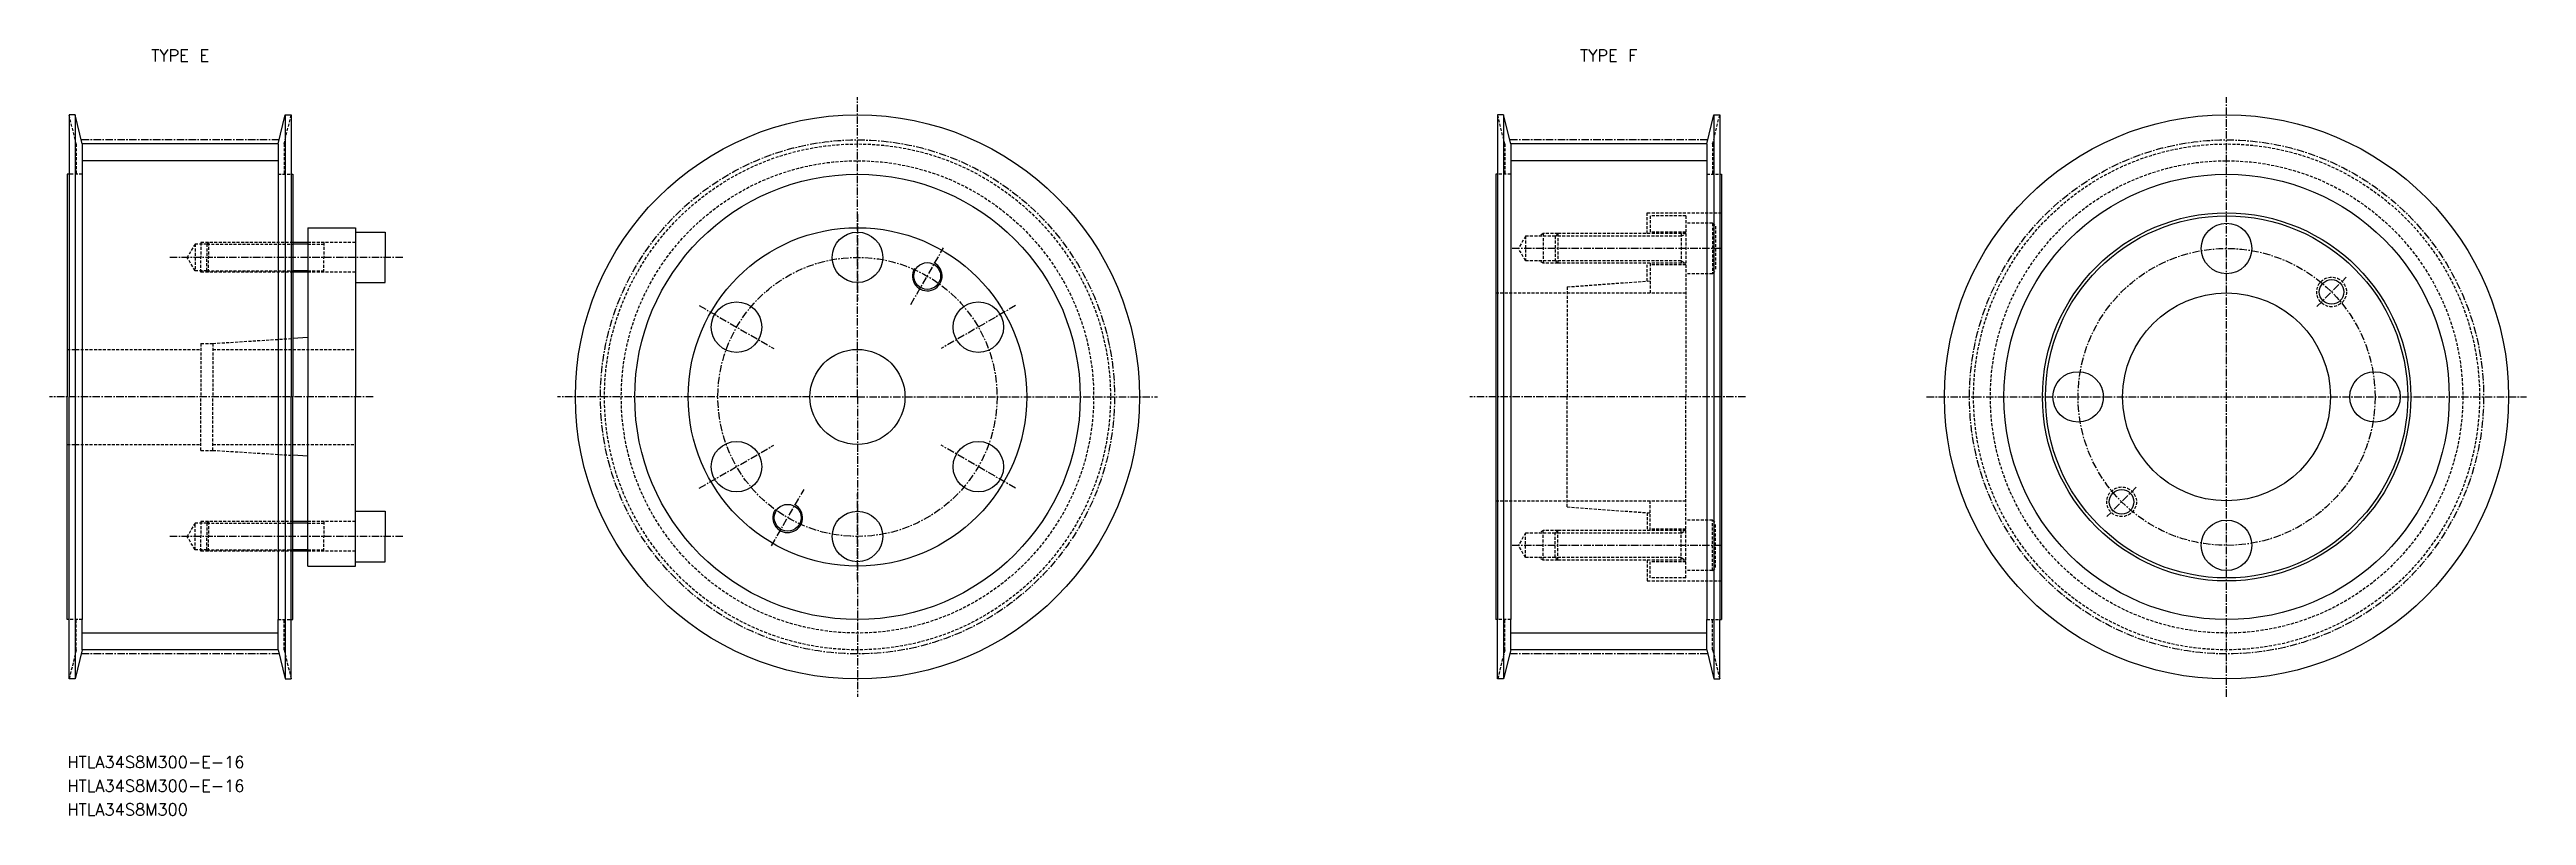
# Model space of a CAD drawing. Extents: x 6225 to 6643, y 14958 to 15087.
import ezdxf
from ezdxf.enums import TextEntityAlignment as Align

# ---------------------------------------------------------------- set-up
doc = ezdxf.new("R2010")
doc.units = 0
doc.linetypes.add('CENTER', pattern=[2, 1.25, -0.25, 0.25, -0.25])
doc.linetypes.add('DASHED', pattern=[0.75, 0.5, -0.25])
doc.layers.get('0').update_dxf_attribs({"linetype": 'CONTINUOUS'})
doc.layers.add('CENTER', color=1, linetype='CENTER')
doc.styles.add('MISUMI', font='txt.shx')

msp = doc.modelspace()

# ---------------------------------------------------------------- linework, layer by layer
at = {"color": 7, "linetype": 'CONTINUOUS'}
for p, q in [((6228.74, 15075.63), (6228.74, 15065.63)), ((6229.74, 15075.63), (6228.74, 15075.63)), ((6229.74, 15075.63), (6229.74, 14980.63)), ((6230.94, 15070.74), (6229.74, 15075.63)), ((6263.94, 15070.74), (6265.14, 15075.63)), ((6265.14, 15075.63), (6265.14, 14980.63)), ((6265.14, 15075.63), (6266.14, 15075.63)), ((6266.14, 15075.63), (6266.14, 15065.63)), ((6469.29, 15075.63), (6469.29, 15065.63)), ((6470.29, 15075.63), (6469.29, 15075.63)), ((6470.29, 15075.63), (6470.29, 14980.63)), ((6471.49, 15070.74), (6470.29, 15075.63)), ((6504.49, 15070.74), (6505.69, 15075.63)), ((6505.69, 15075.63), (6505.69, 14980.63)), ((6505.69, 15075.63), (6506.69, 15075.63)), ((6506.69, 15075.63), (6506.69, 15065.63)), ((6263.94, 15070.74), (6230.94, 15070.74)), ((6230.94, 15070.74), (6230.94, 15065.63)), ((6263.94, 15070.74), (6263.94, 15065.63)), ((6504.49, 15070.74), (6471.49, 15070.74)), ((6471.49, 15070.74), (6471.49, 15065.63)), ((6504.49, 15070.74), (6504.49, 15065.63)), ((6228.44, 15065.63), (6228.44, 15028.13)), ((6228.74, 15065.63), (6228.44, 15065.63)), ((6228.74, 15065.63), (6228.74, 15028.13)), ((6230.94, 15065.63), (6230.94, 14990.63)), ((6263.94, 15065.63), (6263.94, 14990.63)), ((6266.14, 15065.63), (6266.14, 15028.13)), ((6266.14, 15065.63), (6266.44, 15065.63)), ((6266.44, 15065.63), (6266.44, 15054.13)), ((6468.99, 15065.63), (6468.99, 14990.63)), ((6469.29, 15065.63), (6468.99, 15065.63)), ((6469.29, 15065.63), (6469.29, 14990.63)), ((6471.49, 15065.63), (6471.49, 14990.63)), ((6504.49, 15065.63), (6504.49, 14990.63)), ((6506.69, 15065.63), (6506.69, 14990.63)), ((6506.69, 15065.63), (6506.99, 15065.63)), ((6506.99, 15065.63), (6506.99, 14990.63)), ((6266.44, 15054.13), (6266.44, 15049.13)), ((6268.94, 15054.13), (6266.44, 15054.13)), ((6268.94, 15056.63), (6276.94, 15056.63)), ((6268.94, 15056.63), (6268.94, 15054.13)), ((6268.94, 15054.13), (6268.94, 15049.13)), ((6276.94, 15056.63), (6276.94, 15055.88)), ((6276.94, 15055.88), (6281.94, 15055.88)), ((6276.94, 15055.88), (6276.94, 15047.38)), ((6281.94, 15055.88), (6281.94, 15051.63)), ((6266.44, 15049.13), (6266.44, 15037.98)), ((6268.94, 15049.13), (6266.44, 15049.13)), ((6268.94, 15049.13), (6268.94, 15038.13)), ((6281.94, 15047.38), (6281.94, 15051.63)), ((6276.94, 15047.38), (6276.94, 15028.13)), ((6276.94, 15047.38), (6281.94, 15047.38)), ((6268.94, 15038.13), (6266.44, 15037.98)), ((6266.44, 15037.98), (6266.44, 15028.13)), ((6268.94, 15038.13), (6268.94, 15028.13)), ((6228.44, 14990.63), (6228.44, 15028.13)), ((6228.74, 14990.63), (6228.74, 15028.13)), ((6266.14, 14990.63), (6266.14, 15028.13)), ((6266.44, 15018.29), (6266.44, 15028.13)), ((6268.94, 15018.13), (6268.94, 15028.13)), ((6276.94, 15008.88), (6276.94, 15028.13)), ((6266.44, 15007.13), (6266.44, 15018.29)), ((6268.94, 15018.13), (6266.44, 15018.29)), ((6268.94, 15007.13), (6268.94, 15018.13)), ((6266.44, 15002.13), (6266.44, 15007.13)), ((6268.94, 15007.13), (6266.44, 15007.13)), ((6268.94, 15002.13), (6268.94, 15007.13)), ((6276.94, 15008.88), (6281.94, 15008.88)), ((6276.94, 15000.38), (6276.94, 15008.88)), ((6281.94, 15008.88), (6281.94, 15004.63)), ((6281.94, 15000.38), (6281.94, 15004.63)), ((6266.44, 14990.63), (6266.44, 15002.13)), ((6268.94, 15002.13), (6266.44, 15002.13)), ((6268.94, 14999.63), (6268.94, 15002.13)), ((6268.94, 14999.63), (6276.94, 14999.63)), ((6276.94, 15000.38), (6281.94, 15000.38)), ((6276.94, 14999.63), (6276.94, 15000.38)), ((6228.74, 14990.63), (6228.44, 14990.63)), ((6228.74, 14980.63), (6228.74, 14990.63)), ((6230.94, 14985.53), (6230.94, 14990.63)), ((6263.94, 14985.53), (6263.94, 14990.63)), ((6266.14, 14980.63), (6266.14, 14990.63)), ((6266.14, 14990.63), (6266.44, 14990.63)), ((6469.29, 14990.63), (6468.99, 14990.63)), ((6469.29, 14980.63), (6469.29, 14990.63)), ((6471.49, 14985.53), (6471.49, 14990.63)), ((6504.49, 14985.53), (6504.49, 14990.63)), ((6506.69, 14980.63), (6506.69, 14990.63)), ((6506.69, 14990.63), (6506.99, 14990.63)), ((6230.94, 14985.53), (6229.74, 14980.63)), ((6263.94, 14985.53), (6230.94, 14985.53)), ((6263.94, 14985.53), (6265.14, 14980.63)), ((6471.49, 14985.53), (6470.29, 14980.63)), ((6504.49, 14985.53), (6471.49, 14985.53)), ((6504.49, 14985.53), (6505.69, 14980.63)), ((6229.74, 14980.63), (6228.74, 14980.63)), ((6265.14, 14980.63), (6266.14, 14980.63)), ((6470.29, 14980.63), (6469.29, 14980.63)), ((6505.69, 14980.63), (6506.69, 14980.63))]:
    msp.add_line(p, q, dxfattribs=at)
at = {"color": 3, "linetype": 'DASHED'}
for p, q in [((6229.94, 15070.74), (6228.74, 15075.63)), ((6264.94, 15070.74), (6266.14, 15075.63)), ((6470.49, 15070.74), (6469.29, 15075.63)), ((6505.49, 15070.74), (6506.69, 15075.63)), ((6229.94, 15070.74), (6229.94, 15065.63)), ((6264.94, 15070.74), (6264.94, 15065.63)), ((6470.49, 15070.74), (6470.49, 15065.63)), ((6505.49, 15070.74), (6505.49, 15065.63)), ((6230.94, 15065.63), (6228.74, 15065.63)), ((6263.94, 15065.63), (6266.14, 15065.63)), ((6471.49, 15065.63), (6469.29, 15065.63)), ((6504.49, 15065.63), (6506.69, 15065.63)), ((6494.48, 15059.13), (6506.99, 15059.13)), ((6494.48, 15055.63), (6494.48, 15059.13)), ((6500.98, 15058.63), (6494.98, 15058.63)), ((6494.98, 15058.63), (6494.98, 15055.63)), ((6500.98, 15058.63), (6500.99, 15028.13)), ((6505.48, 15057.38), (6500.98, 15057.38)), ((6505.48, 15057.38), (6505.48, 15048.88)), ((6505.48, 15057.38), (6505.98, 15056.88)), ((6505.98, 15056.88), (6505.98, 15049.38)), ((6249.94, 15053.88), (6248.64, 15051.63)), ((6249.94, 15053.88), (6249.94, 15049.38)), ((6251.94, 15053.88), (6249.94, 15053.88)), ((6252.19, 15054.13), (6250.94, 15054.13)), ((6250.94, 15054.13), (6250.94, 15051.63)), ((6252.19, 15054.13), (6251.94, 15053.88)), ((6251.94, 15053.88), (6266.44, 15053.88)), ((6251.94, 15053.88), (6251.94, 15051.63)), ((6266.44, 15054.13), (6252.19, 15054.13)), ((6252.19, 15054.13), (6252.19, 15051.63)), ((6276.94, 15054.13), (6268.94, 15054.13)), ((6268.94, 15053.88), (6271.61, 15053.88)), ((6271.61, 15054.13), (6271.61, 15051.63)), ((6473.98, 15055.2), (6472.79, 15053.13)), ((6473.98, 15051.07), (6472.79, 15053.13)), ((6478.98, 15055.2), (6473.98, 15055.2)), ((6473.98, 15055.2), (6473.98, 15051.07)), ((6476.98, 15055.63), (6476.23, 15055.2)), ((6479.42, 15055.63), (6476.98, 15055.63)), ((6476.98, 15055.63), (6476.98, 15050.63)), ((6479.42, 15055.63), (6478.98, 15055.2)), ((6500.18, 15055.2), (6478.98, 15055.2)), ((6478.98, 15055.2), (6478.98, 15051.07)), ((6500.98, 15055.63), (6479.42, 15055.63)), ((6479.42, 15055.63), (6479.42, 15050.63)), ((6500.98, 15055.88), (6494.98, 15055.88)), ((6500.18, 15055.63), (6500.18, 15050.63)), ((6500.18, 15055.2), (6500.94, 15055.63)), ((6249.94, 15049.38), (6248.64, 15051.63)), ((6251.94, 15049.38), (6249.94, 15049.38)), ((6250.94, 15049.13), (6250.94, 15051.63)), ((6252.19, 15049.13), (6250.94, 15049.13)), ((6251.94, 15049.38), (6251.94, 15051.63)), ((6251.94, 15049.38), (6266.44, 15049.38)), ((6252.19, 15049.13), (6251.94, 15049.38)), ((6252.19, 15049.13), (6252.19, 15051.63)), ((6266.44, 15049.13), (6252.19, 15049.13)), ((6268.94, 15049.38), (6271.61, 15049.38)), ((6276.94, 15049.13), (6268.94, 15049.13)), ((6271.61, 15049.13), (6271.61, 15051.63)), ((6478.98, 15051.07), (6473.98, 15051.07)), ((6476.98, 15050.63), (6476.23, 15051.07)), ((6479.42, 15050.63), (6476.98, 15050.63)), ((6500.18, 15051.07), (6478.98, 15051.07)), ((6479.42, 15050.63), (6478.98, 15051.07)), ((6500.98, 15050.63), (6479.42, 15050.63)), ((6494.48, 15047.65), (6494.48, 15050.63)), ((6494.98, 15050.63), (6494.99, 15045.63)), ((6500.98, 15050.38), (6494.98, 15050.38)), ((6500.18, 15051.07), (6500.93, 15050.63)), ((6505.48, 15048.88), (6500.98, 15048.88)), ((6505.48, 15048.88), (6505.98, 15049.38)), ((6468.99, 15045.63), (6500.99, 15045.63)), ((6480.98, 15046.66), (6494.98, 15047.68)), ((6480.98, 15046.66), (6480.98, 15028.13)), ((6228.44, 15036.13), (6250.94, 15036.13)), ((6250.94, 15037.13), (6250.94, 15028.13)), ((6250.94, 15037.13), (6252.94, 15037.13)), ((6252.94, 15037.13), (6266.44, 15037.98)), ((6252.94, 15037.13), (6252.94, 15028.13)), ((6252.94, 15036.13), (6276.94, 15036.13)), ((6250.94, 15019.13), (6250.94, 15028.13)), ((6252.94, 15019.13), (6252.94, 15028.13)), ((6480.98, 15009.61), (6480.98, 15028.13)), ((6500.98, 14997.63), (6500.99, 15028.13)), ((6228.44, 15020.13), (6250.94, 15020.13)), ((6252.94, 15020.13), (6276.94, 15020.13)), ((6250.94, 15019.13), (6252.94, 15019.13)), ((6252.94, 15019.13), (6266.44, 15018.29)), ((6249.94, 15006.88), (6248.64, 15004.63)), ((6249.94, 15002.38), (6249.94, 15006.88)), ((6251.94, 15006.88), (6249.94, 15006.88)), ((6252.19, 15007.13), (6250.94, 15007.13)), ((6250.94, 15007.13), (6250.94, 15004.63)), ((6252.19, 15007.13), (6251.94, 15006.88)), ((6251.94, 15006.88), (6266.44, 15006.88)), ((6251.94, 15006.88), (6251.94, 15004.63)), ((6266.44, 15007.13), (6252.19, 15007.13)), ((6252.19, 15007.13), (6252.19, 15004.63)), ((6276.94, 15007.13), (6268.94, 15007.13)), ((6268.94, 15006.88), (6271.61, 15006.88)), ((6271.61, 15007.13), (6271.61, 15004.63)), ((6468.99, 15010.63), (6500.99, 15010.63)), ((6480.98, 15009.61), (6494.98, 15008.58)), ((6494.48, 15008.62), (6494.48, 15005.63)), ((6494.98, 15005.63), (6494.99, 15010.63)), ((6505.48, 15007.38), (6500.98, 15007.38)), ((6505.48, 14998.88), (6505.48, 15007.38)), ((6505.48, 15007.38), (6505.98, 15006.88)), ((6505.98, 14999.38), (6505.98, 15006.88)), ((6249.94, 15002.38), (6248.64, 15004.63)), ((6250.94, 15002.13), (6250.94, 15004.63)), ((6251.94, 15002.38), (6251.94, 15004.63)), ((6252.19, 15002.13), (6252.19, 15004.63)), ((6271.61, 15002.13), (6271.61, 15004.63)), ((6473.98, 15005.2), (6472.79, 15003.13)), ((6473.98, 15001.07), (6472.79, 15003.13)), ((6473.98, 15001.07), (6473.98, 15005.2)), ((6478.98, 15005.2), (6473.98, 15005.2)), ((6476.98, 15005.63), (6476.23, 15005.2)), ((6479.42, 15005.63), (6476.98, 15005.63)), ((6476.98, 15000.63), (6476.98, 15005.63)), ((6479.42, 15005.63), (6478.98, 15005.2)), ((6500.18, 15005.2), (6478.98, 15005.2)), ((6478.98, 15001.07), (6478.98, 15005.2)), ((6500.98, 15005.63), (6479.42, 15005.63)), ((6479.42, 15000.63), (6479.42, 15005.63)), ((6500.98, 15005.88), (6494.98, 15005.88)), ((6500.18, 15000.63), (6500.18, 15005.63)), ((6500.18, 15005.2), (6500.93, 15005.63)), ((6251.94, 15002.38), (6249.94, 15002.38)), ((6252.19, 15002.13), (6250.94, 15002.13)), ((6251.94, 15002.38), (6266.44, 15002.38)), ((6252.19, 15002.13), (6251.94, 15002.38)), ((6266.44, 15002.13), (6252.19, 15002.13)), ((6268.94, 15002.38), (6271.61, 15002.38)), ((6276.94, 15002.13), (6268.94, 15002.13)), ((6478.98, 15001.07), (6473.98, 15001.07)), ((6476.98, 15000.63), (6476.23, 15001.07)), ((6479.42, 15000.63), (6476.98, 15000.63)), ((6500.18, 15001.07), (6478.98, 15001.07)), ((6479.42, 15000.63), (6478.98, 15001.07)), ((6500.98, 15000.63), (6479.42, 15000.63)), ((6494.48, 15000.63), (6494.48, 14997.13)), ((6494.98, 14997.63), (6494.98, 15000.63)), ((6500.98, 15000.38), (6494.98, 15000.38)), ((6500.18, 15001.07), (6500.94, 15000.63)), ((6505.48, 14998.88), (6500.98, 14998.88)), ((6505.48, 14998.88), (6505.98, 14999.38)), ((6494.48, 14997.13), (6506.99, 14997.13)), ((6500.98, 14997.63), (6494.98, 14997.63)), ((6230.94, 14990.63), (6228.74, 14990.63)), ((6229.94, 14985.53), (6229.94, 14990.63)), ((6263.94, 14990.63), (6266.14, 14990.63)), ((6264.94, 14985.53), (6264.94, 14990.63)), ((6471.49, 14990.63), (6469.29, 14990.63)), ((6470.49, 14985.53), (6470.49, 14990.63)), ((6504.49, 14990.63), (6506.69, 14990.63)), ((6505.49, 14985.53), (6505.49, 14990.63)), ((6229.94, 14985.53), (6228.74, 14980.63)), ((6264.94, 14985.53), (6266.14, 14980.63)), ((6470.49, 14985.53), (6469.29, 14980.63)), ((6505.49, 14985.53), (6506.69, 14980.63))]:
    msp.add_line(p, q, dxfattribs=at)
at = {"color": 3, "linetype": 'CONTINUOUS'}
for p, q in [((6263.94, 15067.91), (6230.94, 15067.91)), ((6504.49, 15067.91), (6471.49, 15067.91)), ((6263.94, 14988.36), (6230.94, 14988.36)), ((6504.49, 14988.36), (6471.49, 14988.36))]:
    msp.add_line(p, q, dxfattribs=at)
at = {"color": 3}
for p, q in [((6268.94, 15053.88), (6266.44, 15053.88)), ((6268.94, 15049.38), (6266.44, 15049.38)), ((6268.94, 15006.88), (6266.44, 15006.88)), ((6268.94, 15002.38), (6266.44, 15002.38))]:
    msp.add_line(p, q, dxfattribs=at)
at = {"color": 7, "linetype": 'CONTINUOUS'}
for centre, radius in [((6361.49, 15028.13), 47.5), ((6592.03, 15028.13), 47.5), ((6361.49, 15028.13), 37.5), ((6592.03, 15028.13), 37.5), ((6592.03, 15028.13), 31), ((6592.03, 15028.13), 30.5), ((6592.03, 15053.13), 4.25), ((6361.49, 15028.13), 28.5), ((6361.49, 15028.13), 28.5), ((6361.49, 15051.63), 4.25), ((6373.24, 15048.49), 2.25), ((6592.03, 15028.13), 17.5), ((6609.71, 15045.81), 2.07), ((6341.13, 15039.88), 4.25), ((6381.84, 15039.88), 4.25), ((6361.49, 15028.13), 8), ((6567.03, 15028.13), 4.25), ((6617.03, 15028.13), 4.25), ((6341.13, 15016.38), 4.25), ((6381.84, 15016.38), 4.25), ((6574.35, 15010.46), 2.07), ((6349.74, 15007.78), 2.25), ((6361.49, 15004.63), 4.25), ((6592.03, 15003.13), 4.25)]:
    msp.add_circle(centre, radius, dxfattribs=at)
at = {"color": 3, "linetype": 'DASHED'}
for centre, radius in [((6361.49, 15028.13), 42.6), ((6592.03, 15028.13), 42.6), ((6361.49, 15028.13), 39.77), ((6592.03, 15028.13), 39.77), ((6609.71, 15045.81), 2.5), ((6574.35, 15010.46), 2.5)]:
    msp.add_circle(centre, radius, dxfattribs=at)
at = {"color": 3, "linetype": 'CONTINUOUS'}
for centre in [(6373.24, 15048.49), (6349.74, 15007.78)]:
    msp.add_arc(centre, 2.5, 150, 62, dxfattribs=at)
at = {"layer": 'CENTER', "color": 1, "linetype": 'CENTER'}
for p, q in [((6361.49, 15028.13), (6361.49, 15078.63)), ((6592.03, 14977.63), (6592.03, 15078.63)), ((6264.11, 15071.42), (6230.78, 15071.42)), ((6504.65, 15071.42), (6471.32, 15071.42)), ((6361.49, 15058.88), (6361.49, 15044.38)), ((6370.49, 15043.72), (6375.99, 15053.25)), ((6506.98, 15053.13), (6471.64, 15053.13)), ((6284.94, 15051.63), (6245.64, 15051.63)), ((6607.23, 15043.34), (6612.18, 15048.29)), ((6334.86, 15043.51), (6347.41, 15036.26)), ((6388.12, 15043.51), (6375.56, 15036.26)), ((6279.94, 15028.13), (6225.44, 15028.13)), ((6361.49, 15028.13), (6310.99, 15028.13)), ((6361.49, 15028.13), (6411.99, 15028.13)), ((6361.49, 15028.13), (6361.49, 14977.63)), ((6511.03, 15028.13), (6464.58, 15028.13)), ((6541.53, 15028.13), (6642.53, 15028.13)), ((6334.86, 15012.76), (6347.41, 15020.01)), ((6388.12, 15012.76), (6375.56, 15020.01)), ((6346.99, 15003.02), (6352.49, 15012.55)), ((6361.49, 14997.38), (6361.49, 15011.88)), ((6576.83, 15012.93), (6571.88, 15007.98)), ((6284.94, 15004.63), (6245.64, 15004.63)), ((6506.98, 15003.13), (6471.64, 15003.13)), ((6264.11, 14984.84), (6230.78, 14984.84)), ((6504.65, 14984.84), (6471.32, 14984.84))]:
    msp.add_line(p, q, dxfattribs=at)
for centre, radius in [((6361.49, 15028.13), 43.29), ((6592.03, 15028.13), 43.29), ((6592.03, 15028.13), 25), ((6361.49, 15028.13), 23.5)]:
    msp.add_circle(centre, radius, dxfattribs=at)

# ---------------------------------------------------------------- texts
at = {"color": 7, "linetype": 'CONTINUOUS', "style": 'MISUMI'}
for s, p in [('TYPE E', (6247.44, 15085.63)), ('TYPE F', (6487.99, 15085.63))]:
    msp.add_text(s, height=2, dxfattribs=at).set_placement(p, align=Align.MIDDLE_CENTER)
for s, p in [('HTLA34S8M300-E-16', (6228.44, 14965.63)), ('HTLA34S8M300-E-16', (6228.44, 14961.63)), ('HTLA34S8M300', (6228.44, 14957.63))]:
    msp.add_text(s, height=2, dxfattribs=at).set_placement(p)

doc.saveas('drawing.dxf')
